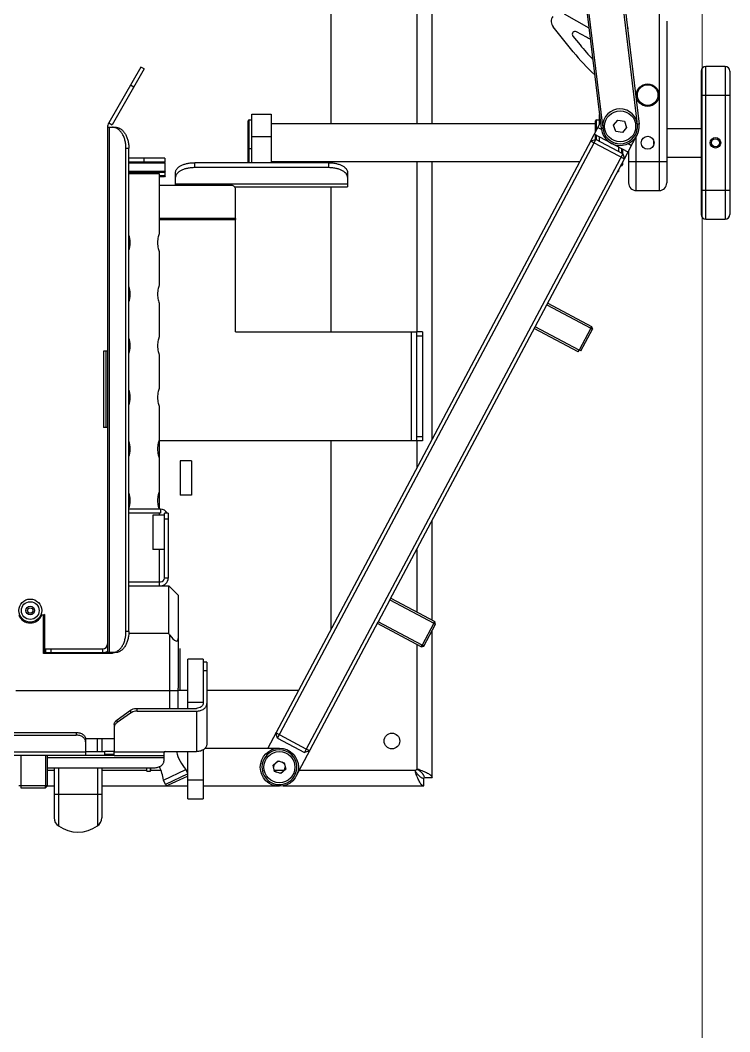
# Model space of a CAD drawing. Header units: millimetres. Extents: x -187347 to 135007, y -6415 to 292048.
# Drawn here: x -39297 to -38925, y 86954 to 87484 of the extents above; entities that cross this region are included whole.
import ezdxf

# ---------------------------------------------------------------- set-up
doc = ezdxf.new("R2010")
doc.units = ezdxf.units.MM
doc.header["$LTSCALE"] = 100
doc.linetypes.add('Z_LINE-CNTR', pattern=[17, 12, -2, 1, -2])
doc.layers.add('Layout Cabinplant', color=30, linetype='Continuous')
doc.layers.add('S-GRID', color=7, linetype='Continuous', lineweight=5)

# ---------------------------------------------------------------- blocks, each defined once
blk = doc.blocks.new('Denester')
at = {"layer": 'Layout Cabinplant', "color": 0, "linetype": 'Continuous'}
for p, q in [((-428.2, -2524.78), (-385.1, -2880.93)), ((-427.21, -2524.66), (-383.95, -2882.05)), ((-447.07, -2527.06), (-403.81, -2884.46)), ((-402.98, -2882.98), (-446.07, -2526.94)), ((-500.4, -2688.53), (-500.4, -2881.88)), ((-492.4, -2881.88), (-492.4, -2688.53)), ((-545.4, -2748.53), (-545.4, -2881.88)), ((-373.45, -2810.48), (-373.45, -2916.88)), ((-423.27, -2824.41), (-410.2, -2831.63)), ((-418.43, -2844.17), (-428.95, -2831.2)), ((-390.02, -2831.91), (-389.45, -2831.81)), ((-369.45, -2828.16), (-369.45, -2912.88)), ((-418.61, -2836.01), (-414.86, -2840.63)), ((-411.51, -2836.63), (-416.72, -2833.75)), ((-644.84, -2852.22), (-661.74, -2881.49)), ((-643.11, -2853.22), (-660.01, -2882.49)), ((-643.11, -2853.22), (-644.84, -2852.22)), ((-338.95, -2851.88), (-348.95, -2851.88)), ((-348.95, -2931.88), (-348.95, -2851.88)), ((-338.95, -2851.88), (-338.95, -2931.88)), ((-351.45, -2854.38), (-351.45, -2929.38)), ((-336.45, -2854.38), (-336.45, -2929.38)), ((-648.61, -2862.75), (-650.34, -2861.75)), ((-351.45, -2866.88), (-336.45, -2866.88)), ((-588.7, -2902.28), (-588.7, -2880.38)), ((-588.2, -2879.88), (-586.7, -2879.88)), ((-588.2, -2894.96), (-588.2, -2879.88)), ((-586.7, -2876.88), (-576.7, -2876.88)), ((-586.7, -2902.28), (-586.7, -2876.88)), ((-576.7, -2876.88), (-576.7, -2902.28)), ((-406.7, -2886.05), (-406.7, -2880.38)), ((-406.2, -2879.88), (-404.7, -2879.88)), ((-406.2, -2885.11), (-406.2, -2879.88)), ((-404.7, -2882.29), (-404.7, -2877.12)), ((-397.29, -2882.64), (-395.06, -2880)), ((-395.06, -2880), (-391.65, -2880.61)), ((-391.65, -2880.61), (-390.47, -2883.87)), ((-662.34, -2883.74), (-658.24, -2883.74)), ((-662.34, -2883.74), (-662.34, -3158.74)), ((-661.74, -2881.49), (-660.01, -2882.49)), ((-661.29, -3158.74), (-661.29, -2883.74)), ((-406.7, -2881.88), (-576.7, -2881.88)), ((-409.28, -2890.92), (-404.19, -2881.33)), ((-405.53, -2883.86), (-403.74, -2884.8)), ((-402.94, -2884.35), (-403.81, -2884.46)), ((-396.11, -2885.9), (-397.29, -2882.64)), ((-392.71, -2886.51), (-396.11, -2885.9)), ((-390.47, -2883.87), (-392.71, -2886.51)), ((-383.95, -2882.05), (-384.83, -2882.16)), ((-369.45, -2884.38), (-351.45, -2884.38)), ((-586.7, -2888.51), (-576.7, -2888.51)), ((-409.28, -2890.92), (-578.35, -3208.74)), ((-409.28, -2890.92), (-406.58, -2890.09)), ((-409.28, -2890.92), (-407.52, -2891.86)), ((-407.52, -2891.86), (-406.58, -2890.09)), ((-389.75, -2896.78), (-407.41, -2887.39)), ((-406.7, -2890.31), (-406.7, -2887.76)), ((-392.45, -2897.61), (-406.58, -2890.09)), ((-406.2, -2890.3), (-406.2, -2888.03)), ((-404.7, -2891.09), (-404.7, -2888.83)), ((-391.63, -2900.31), (-385.05, -2887.95)), ((-385.45, -2916.88), (-385.45, -2888.69)), ((-376.2, -2892.82), (-376.2, -2890.94)), ((-652.7, -2894.74), (-651.17, -2894.74)), ((-652.7, -3147.74), (-652.7, -2894.74)), ((-651.17, -3147.74), (-651.17, -2894.74)), ((-586.7, -2894.96), (-588.2, -2894.96)), ((-588.2, -2902.28), (-588.2, -2894.96)), ((-573.3, -3203.51), (-407.52, -2891.86)), ((-407.52, -2891.86), (-391.63, -2900.31)), ((-394.7, -2894.15), (-394.7, -2896.41)), ((-393.2, -2894.95), (-393.2, -2897.21)), ((-392.7, -2895.21), (-392.7, -2897.48)), ((-389.64, -2892.31), (-387.87, -2893.25)), ((-389.45, -2896.21), (-389.45, -2912.88)), ((-632.34, -2899.94), (-651.17, -2899.94)), ((-643.34, -2899.94), (-643.34, -2901.94)), ((-632.34, -2899.94), (-632.34, -2901.94)), ((-415.12, -2901.88), (-576.7, -2901.88)), ((-392.45, -2897.61), (-558.24, -3209.26)), ((-545.4, -2901.88), (-545.4, -2902.34)), ((-500.4, -2901.88), (-500.4, -2990.87)), ((-492.4, -3047.17), (-492.4, -2901.88)), ((-432.25, -2976.68), (-391.63, -2900.31)), ((-392.45, -2897.61), (-391.63, -2900.31)), ((-369.45, -2901.88), (-389.45, -2901.88)), ((-369.45, -2899.38), (-351.45, -2899.38)), ((-632.34, -2901.94), (-651.17, -2901.94)), ((-651.17, -2902.44), (-632.09, -2902.44)), ((-632.09, -2906.94), (-651.17, -2906.94)), ((-648.94, -2901.94), (-648.44, -2902.44)), ((-637.74, -2901.94), (-638.24, -2902.44)), ((-632.09, -2906.94), (-632.59, -2907.44)), ((-632.09, -2909.24), (-632.09, -2902.44)), ((-546.7, -2902.28), (-616.7, -2902.28)), ((-616.7, -2904.88), (-616.7, -2902.28)), ((-546.7, -2904.88), (-616.7, -2904.88)), ((-546.7, -2902.28), (-546.7, -2904.88)), ((-395.12, -2906.88), (-394.7, -2906.88)), ((-394.7, -2906.08), (-394.7, -2906.88)), ((-393.2, -2903.88), (-393.53, -2903.88)), ((-393.2, -2903.26), (-393.2, -2903.88)), ((-392.7, -2902.32), (-392.7, -2903.38)), ((-632.59, -2907.44), (-651.17, -2907.44)), ((-651.17, -2907.94), (-635.34, -2907.94)), ((-635.34, -2907.94), (-635.34, -2939.64)), ((-632.09, -2909.24), (-635.34, -2909.24)), ((-632.59, -2909.74), (-635.34, -2909.74)), ((-632.09, -2909.24), (-632.59, -2909.74)), ((-626.7, -2914.26), (-626.7, -2907.28)), ((-536.7, -2907.28), (-536.7, -2914.88)), ((-597.34, -2914.26), (-635.34, -2914.26)), ((-536.7, -2913.47), (-626.7, -2913.47)), ((-595.91, -2914.88), (-536.7, -2914.88)), ((-595.34, -2931.52), (-595.34, -2916.25)), ((-545.4, -2914.88), (-545.4, -2990.87)), ((-385.45, -2916.88), (-373.45, -2916.88)), ((-336.45, -2916.88), (-351.45, -2916.88)), ((-595.34, -2931.52), (-635.34, -2931.52)), ((-635.34, -2932.04), (-595.34, -2932.04)), ((-595.34, -2931.52), (-595.34, -2932.04)), ((-595.34, -2990.87), (-595.34, -2932.04)), ((-348.95, -2931.88), (-338.95, -2931.88)), ((-635.34, -2948.64), (-635.34, -2966.64)), ((-635.34, -2975.64), (-635.34, -2993.64)), ((-431.78, -2975.8), (-408.83, -2988.01)), ((-438.36, -2988.16), (-432.25, -2976.68)), ((-432.25, -2976.68), (-409.28, -2988.9)), ((-595.34, -2990.87), (-503.34, -2990.87)), ((-514.44, -3131.18), (-438.36, -2988.16)), ((-503.34, -2990.87), (-500.34, -2990.87)), ((-503.34, -2990.87), (-503.34, -3047.87)), ((-497.34, -2990.87), (-500.34, -2990.87)), ((-500.34, -3047.87), (-500.34, -2990.87)), ((-497.34, -2990.87), (-497.34, -3047.87)), ((-415.87, -3001.25), (-438.83, -2989.04)), ((-415.39, -3000.37), (-438.36, -2988.16)), ((-409.28, -2988.9), (-415.39, -3000.37)), ((-414.52, -3000.84), (-408.41, -2989.36)), ((-409.28, -2988.9), (-408.83, -2988.01)), ((-409.28, -2988.9), (-408.41, -2989.36)), ((-408.83, -2988.01), (-408.41, -2989.36)), ((-500.34, -2992.87), (-497.34, -2992.87)), ((-662.34, -3000.87), (-664.51, -3000.87)), ((-664.51, -3000.87), (-664.51, -3040.87)), ((-663.01, -3040.87), (-663.01, -3000.87)), ((-415.87, -3001.25), (-415.39, -3000.37)), ((-414.52, -3000.84), (-415.39, -3000.37)), ((-635.34, -3002.64), (-635.34, -3020.64)), ((-635.34, -3029.64), (-635.34, -3047.64)), ((-662.34, -3040.87), (-664.51, -3040.87)), ((-503.34, -3047.87), (-635.42, -3047.87)), ((-635.34, -3047.87), (-635.34, -3083.74)), ((-545.4, -3047.87), (-545.4, -3146.8)), ((-497.34, -3047.87), (-503.34, -3047.87)), ((-500.4, -3047.87), (-500.4, -3062.21)), ((-497.34, -3045.87), (-500.34, -3045.87)), ((-618.34, -3058.37), (-624.34, -3058.37)), ((-624.34, -3058.37), (-624.34, -3076.37)), ((-618.34, -3058.37), (-618.34, -3076.37)), ((-618.34, -3076.37), (-624.34, -3076.37)), ((-634.59, -3083.74), (-651.17, -3083.74)), ((-634.59, -3085.74), (-651.17, -3085.74)), ((-632.59, -3086.74), (-638.59, -3086.74)), ((-638.59, -3086.74), (-638.59, -3104.74)), ((-635.34, -3085.74), (-635.34, -3086.74)), ((-634.59, -3083.74), (-634.59, -3085.74)), ((-630.59, -3085.74), (-632.59, -3085.74)), ((-632.59, -3119.74), (-632.59, -3085.74)), ((-630.59, -3085.74), (-630.59, -3119.74)), ((-632.59, -3088.74), (-630.59, -3088.74)), ((-492.4, -3141.77), (-492.4, -3089.75)), ((-632.59, -3104.74), (-638.59, -3104.74)), ((-635.34, -3104.74), (-635.34, -3123.74)), ((-500.4, -3104.79), (-500.4, -3137.52)), ((-651.17, -3121.74), (-634.59, -3121.74)), ((-651.17, -3123.74), (-630.34, -3123.74)), ((-630.59, -3119.74), (-632.59, -3119.74)), ((-630.34, -3123.74), (-625.34, -3128.74)), ((-630.34, -3148.74), (-630.34, -3123.74)), ((-625.34, -3128.74), (-625.34, -3177.31)), ((-514.44, -3131.18), (-520.54, -3142.66)), ((-514.44, -3131.18), (-491.47, -3143.4)), ((-513.97, -3130.3), (-491.01, -3142.51)), ((-695.84, -3139.24), (-696.84, -3139.24)), ((-695.34, -3138.74), (-695.84, -3139.24)), ((-695.84, -3159.24), (-695.84, -3139.24)), ((-695.34, -3138.74), (-695.34, -3158.74)), ((-563.51, -3223.44), (-520.54, -3142.66)), ((-498.06, -3155.75), (-521.01, -3143.54)), ((-497.58, -3154.87), (-520.54, -3142.66)), ((-491.47, -3143.4), (-497.58, -3154.87)), ((-496.71, -3155.34), (-490.6, -3143.86)), ((-491.47, -3143.4), (-491.01, -3142.51)), ((-491.47, -3143.4), (-490.6, -3143.86)), ((-490.6, -3143.86), (-491.01, -3142.51)), ((-651.17, -3147.74), (-652.7, -3147.74)), ((-630.34, -3148.74), (-651.21, -3148.74)), ((-629.84, -3149.45), (-630.34, -3148.74)), ((-629.84, -3149.45), (-629.84, -3187.93)), ((-492.4, -3224.18), (-492.4, -3147.24)), ((-500.4, -3154.5), (-500.4, -3219.95)), ((-498.06, -3155.75), (-497.58, -3154.87)), ((-498.06, -3155.75), (-496.71, -3155.34)), ((-496.71, -3155.34), (-497.58, -3154.87)), ((-695.84, -3159.24), (-695.34, -3158.74)), ((-659.84, -3159.24), (-695.84, -3159.24)), ((-695.34, -3158.74), (-662.34, -3158.74)), ((-694.84, -3156.74), (-664.84, -3156.74)), ((-694.84, -3156.74), (-694.84, -3158.74)), ((-691.84, -3158.74), (-691.84, -3156.74)), ((-664.84, -3158.74), (-664.84, -3156.74)), ((-658.24, -3158.74), (-662.34, -3158.74)), ((-660.34, -3158.74), (-659.84, -3159.24)), ((-659.84, -3158.74), (-659.84, -3159.24)), ((-624.34, -3178.74), (-624.34, -3156.66)), ((-612.34, -3162.24), (-620.34, -3162.24)), ((-620.34, -3187.93), (-620.34, -3162.24)), ((-612.34, -3162.24), (-612.34, -3185.46)), ((-610.34, -3163.74), (-612.34, -3163.74)), ((-610.34, -3163.74), (-610.34, -3206.67)), ((-612.34, -3168.13), (-610.34, -3168.13)), ((-625.34, -3178.74), (-710.34, -3178.74)), ((-625.34, -3187.93), (-625.34, -3177.31)), ((-620.34, -3178.53), (-625.34, -3178.53)), ((-562.28, -3178.53), (-610.34, -3178.53)), ((-620.34, -3184.65), (-612.34, -3184.65)), ((-657.38, -3193.97), (-650.31, -3188.97)), ((-650.31, -3190.38), (-657.38, -3195.38)), ((-650.31, -3188.97), (-650.31, -3190.38)), ((-646.77, -3187.93), (-615.84, -3187.93)), ((-646.77, -3189.35), (-646.77, -3187.93)), ((-646.77, -3189.35), (-615.84, -3189.35)), ((-615.84, -3189.35), (-615.84, -3210.56)), ((-658.84, -3196.47), (-658.84, -3197.88)), ((-658.84, -3197.88), (-658.84, -3210.95)), ((-657.38, -3195.38), (-657.38, -3193.97)), ((-1023.84, -3200.54), (-678.84, -3200.54)), ((-1023.84, -3201.95), (-678.84, -3201.95)), ((-678.84, -3200.54), (-678.84, -3201.95)), ((-558.24, -3209.26), (-574.13, -3200.8)), ((-573.3, -3203.51), (-574.13, -3200.8)), ((-573.3, -3203.51), (-559.18, -3211.02)), ((-673.88, -3203.74), (-658.84, -3203.74)), ((-673.84, -3204.08), (-673.84, -3212.56)), ((-667.67, -3210.56), (-667.67, -3203.74)), ((-665.34, -3203.74), (-665.34, -3210.56)), ((-611.19, -3208.74), (-572.34, -3208.74)), ((-663.84, -3212.56), (-1038.84, -3212.56)), ((-673.84, -3210.95), (-1028.84, -3210.95)), ((-707.84, -3212.56), (-707.84, -3229.56)), ((-694.84, -3212.56), (-694.84, -3228.56)), ((-693.84, -3228.56), (-693.84, -3212.56)), ((-693.84, -3213.59), (-632.84, -3213.59)), ((-673.84, -3210.56), (-663.84, -3210.56)), ((-658.84, -3210.56), (-663.84, -3210.56)), ((-663.84, -3212.56), (-663.84, -3210.56)), ((-658.84, -3212.17), (-663.84, -3212.17)), ((-658.84, -3212.56), (-663.84, -3212.56)), ((-632.84, -3210.95), (-658.84, -3210.95)), ((-658.84, -3212.56), (-658.84, -3210.95)), ((-658.84, -3212.56), (-632.84, -3212.56)), ((-631.87, -3210.56), (-632.84, -3211.01)), ((-632.84, -3210.91), (-632.84, -3215.51)), ((-632.34, -3210.56), (-615.84, -3210.56)), ((-620.34, -3235.24), (-620.34, -3210.56)), ((-612.34, -3209.67), (-612.34, -3235.24)), ((-558.24, -3209.26), (-559.18, -3211.02)), ((-556.47, -3210.2), (-559.18, -3211.02)), ((-556.47, -3210.2), (-558.24, -3209.26)), ((-693.84, -3219.05), (-637.84, -3219.05)), ((-690.34, -3219.05), (-690.34, -3245.24)), ((-688.02, -3219.05), (-688.02, -3249.46)), ((-667.67, -3219.05), (-667.67, -3249.46)), ((-665.34, -3219.05), (-665.34, -3245.24)), ((-641.84, -3220.77), (-641.84, -3219.05)), ((-639.86, -3219.05), (-639.86, -3220.29)), ((-639.84, -3220.77), (-639.84, -3219.05)), ((-575.64, -3217.68), (-573.07, -3215.35)), ((-574.91, -3221.06), (-575.64, -3217.68)), ((-575.08, -3217.17), (-575.41, -3218.75)), ((-572.35, -3215.59), (-573.88, -3216.09)), ((-573.07, -3215.35), (-569.77, -3216.42)), ((-569.61, -3217.16), (-570.82, -3216.08)), ((-569.77, -3216.42), (-569.05, -3219.81)), ((-569.61, -3220.31), (-569.28, -3218.74)), ((-690.34, -3220.53), (-693.84, -3220.53)), ((-641.84, -3220.53), (-665.34, -3220.53)), ((-641.84, -3220.77), (-639.84, -3220.77)), ((-634.34, -3220.53), (-639.84, -3220.53)), ((-633.06, -3225.46), (-621.28, -3219.97)), ((-620.34, -3222.29), (-632.01, -3227.73)), ((-620.71, -3223.56), (-630.68, -3228.21)), ((-620.34, -3221.97), (-621.28, -3219.97)), ((-620.34, -3220.53), (-621.02, -3220.53)), ((-575.07, -3220.32), (-573.87, -3221.4)), ((-571.62, -3222.13), (-574.91, -3221.06)), ((-569.85, -3220.53), (-574.84, -3220.53)), ((-572.34, -3221.9), (-570.8, -3221.39)), ((-569.05, -3219.81), (-571.62, -3222.13)), ((-500.98, -3220.53), (-561.97, -3220.53)), ((-500.92, -3221.8), (-500.92, -3221.16)), ((-499.13, -3220.01), (-499.77, -3220.01)), ((-496.75, -3228.53), (-496.75, -3224.53)), ((-496.4, -3224.18), (-492.4, -3224.18)), ((-693.84, -3228.56), (-708.84, -3228.56)), ((-707.84, -3229.56), (-694.84, -3229.56)), ((-694.84, -3229.56), (-694.84, -3228.56)), ((-694.84, -3229.56), (-693.84, -3228.56)), ((-693.84, -3228.53), (-690.34, -3228.53)), ((-665.34, -3228.53), (-620.34, -3228.53)), ((-632.01, -3227.73), (-633.06, -3225.46)), ((-612.34, -3225.61), (-620.34, -3225.61)), ((-572.34, -3228.74), (-612.34, -3228.74)), ((-570.38, -3228.53), (-496.75, -3228.53)), ((-690.34, -3232.84), (-665.34, -3232.84)), ((-620.34, -3235.24), (-612.34, -3235.24))]:
    blk.add_line(p, q, dxfattribs=at)
for centre, radius in [((-379.45, -2866.88), 5.9), ((-379.45, -2866.88), 5.4), ((-393.88, -2883.25), 8.13), ((-379.45, -2891.88), 3.4), ((-343.95, -2891.88), 2.75), ((-343.95, -2891.88), 2.1), ((-702.84, -3136.74), 6), ((-702.84, -3136.74), 4.65), ((-702.84, -3136.74), 2.29), ((-702.84, -3136.74), 1.42), ((-513.4, -3205.03), 4.1), ((-572.34, -3218.74), 10), ((-572.34, -3218.74), 8.13)]:
    blk.add_circle(centre, radius, dxfattribs=at)
for centre, radius, start, end in [((-425.45, -2828.36), 4.51, 143.8746, 219.0361), ((-417.44, -2835.06), 1.5, 61.1011, 219.0157), ((-473.83, -2949.53), 128.96, 60.0361, 61.1002), ((-314.63, -2759.41), 129.01, 219.0167, 223.4821), ((-318.23, -2762.93), 129, 219.0361, 226.3868), ((-348.95, -2854.38), 2.5, 90, 180), ((-338.95, -2854.38), 2.5, 0, 90), ((-393.88, -2883.25), 9.13, 67.8498, 247.8498), ((-393.88, -2883.25), 9.13, 259.8507, 67.8498), ((-588.2, -2880.38), 0.5, 90, 180), ((-406.2, -2880.38), 0.5, 90, 180), ((-657.84, -2883.74), 4.5, 150, 180), ((-393.88, -2883.25), 10, 186.9011, 6.9011), ((-393.88, -2883.25), 9.13, 247.8498, 259.8507), ((-393.2, -2903.38), 0.5, 270, 0), ((-385.45, -2912.88), 4, 180, 270), ((-373.45, -2912.88), 4, 270, 0), ((-348.95, -2929.38), 2.5, 180, 270), ((-338.95, -2929.38), 2.5, 270, 0), ((-634.59, -3087.74), 4, 30.1988, 90), ((-634.59, -3119.74), 4, 270, 0), ((-634.59, -3119.74), 2, 270, 0), ((-702.84, -3136.74), 6.5, 202.6199, 337.3801), ((-664.84, -3154.24), 2.5, 270, 0), ((-664.84, -3154.24), 4.5, 270, 303.7931), ((-604.98, -3205.19), 22, 194.1291, 222.1848), ((-572.34, -3218.74), 9.13, 12.0693, 192.0693), ((-822.35, -3217.84), 182.51, 359.2296, 359.6212), ((-654.86, -3228.45), 22, 7.8152, 26.8407), ((-572.34, -3218.74), 9.13, 192.0693, 12.0693), ((-621.13, -3222.65), 1, 295, 321.9881), ((-500.05, -3220.88), 1, 110.7048, 159.2952), ((-631.1, -3227.3), 1, 205, 295), ((-685.34, -3245.24), 5, 179.9714, 237.6665), ((-670.34, -3245.24), 5, 302.3335, 0), ((-670.34, -3245.23), 5, 302.2723, 359.8854), ((-677.84, -3235.29), 17.44, 234.3115, 305.6885), ((-677.84, -3235.3), 17.44, 234.3115, 305.6885)]:
    blk.add_arc(centre, radius, start, end, dxfattribs=at)
blk.add_ellipse((-629.84, -3144.95), major_axis=(-4, 7.72), ratio=0.267949, start_param=2.048455, end_param=3.619251, dxfattribs=at)
for points, knots in [([(-652.7, -2894.74), (-652.7, -2894.02), (-652.79, -2892.61), (-653.19, -2890.55), (-653.83, -2888.65), (-654.7, -2886.98), (-655.77, -2885.59), (-656.81, -2884.7), (-657.7, -2884.2), (-658.38, -2883.94), (-659.07, -2883.78), (-659.54, -2883.74), (-659.77, -2883.74)], [0, 0, 0, 0, 0.149897, 0.296452, 0.436629, 0.568005, 0.689135, 0.799963, 0.852086, 0.902442, 0.951548, 1, 1, 1, 1]), ([(-658.24, -2883.74), (-658.01, -2883.74), (-657.54, -2883.78), (-656.85, -2883.94), (-656.17, -2884.2), (-655.28, -2884.7), (-654.23, -2885.59), (-653.17, -2886.98), (-652.3, -2888.65), (-651.65, -2890.55), (-651.26, -2892.61), (-651.17, -2894.02), (-651.17, -2894.74)], [0, 0, 0, 0, 0.048452, 0.097558, 0.147914, 0.200038, 0.310865, 0.431996, 0.563371, 0.703548, 0.850103, 1, 1, 1, 1]), ([(-626.7, -2907.28), (-626.7, -2907.12), (-626.66, -2906.78), (-626.52, -2906.29), (-626.27, -2905.81), (-625.81, -2905.17), (-624.99, -2904.43), (-623.73, -2903.68), (-622.22, -2903.07), (-620.49, -2902.62), (-618.63, -2902.34), (-617.35, -2902.28), (-616.7, -2902.28)], [0, 0, 0, 0, 0.040688, 0.082548, 0.126549, 0.1735, 0.278087, 0.398449, 0.533829, 0.681739, 0.838554, 1, 1, 1, 1]), ([(-616.7, -2904.88), (-617.35, -2904.88), (-618.63, -2904.94), (-620.49, -2905.22), (-622.22, -2905.67), (-623.73, -2906.28), (-624.99, -2907.03), (-625.81, -2907.77), (-626.27, -2908.41), (-626.52, -2908.89), (-626.66, -2909.38), (-626.7, -2909.72), (-626.7, -2909.88)], [0, 0, 0, 0, 0.161446, 0.318261, 0.466171, 0.601551, 0.721913, 0.8265, 0.873451, 0.917452, 0.959312, 1, 1, 1, 1]), ([(-546.7, -2902.28), (-546.05, -2902.28), (-544.76, -2902.34), (-542.9, -2902.62), (-541.18, -2903.07), (-539.66, -2903.68), (-538.41, -2904.43), (-537.59, -2905.17), (-537.12, -2905.81), (-536.88, -2906.29), (-536.73, -2906.78), (-536.7, -2907.12), (-536.7, -2907.28)], [0, 0, 0, 0, 0.161446, 0.318261, 0.466171, 0.601551, 0.721913, 0.8265, 0.873451, 0.917452, 0.959312, 1, 1, 1, 1]), ([(-536.7, -2909.88), (-536.7, -2909.72), (-536.73, -2909.38), (-536.88, -2908.89), (-537.12, -2908.41), (-537.59, -2907.77), (-538.41, -2907.03), (-539.66, -2906.28), (-541.18, -2905.67), (-542.9, -2905.22), (-544.76, -2904.94), (-546.05, -2904.88), (-546.7, -2904.88)], [0, 0, 0, 0, 0.040688, 0.082548, 0.126549, 0.1735, 0.278087, 0.398449, 0.533829, 0.681739, 0.838554, 1, 1, 1, 1]), ([(-595.34, -2916.25), (-595.34, -2915.99), (-595.45, -2915.47), (-595.89, -2914.81), (-596.56, -2914.36), (-597.08, -2914.26), (-597.34, -2914.26)], [0, 0, 0, 0, 0.24957, 0.499377, 0.74955, 1, 1, 1, 1]), ([(-651.17, -2948.14), (-650.98, -2947.57), (-650.73, -2946.63), (-650.51, -2945.29), (-650.45, -2944.14), (-650.51, -2942.99), (-650.73, -2941.65), (-650.98, -2940.71), (-651.17, -2940.14)], [0, 0, 0, 0, 0.220414, 0.356892, 0.500041, 0.643184, 0.779648, 1, 1, 1, 1]), ([(-635.34, -2939.64), (-635.39, -2939.78), (-635.57, -2940.28), (-635.85, -2941.24), (-636.14, -2942.6), (-636.25, -2944.14), (-636.14, -2945.69), (-635.85, -2947.04), (-635.57, -2948.01), (-635.39, -2948.5), (-635.34, -2948.64)], [0, 0, 0, 0, 0.049029, 0.169877, 0.327113, 0.499999, 0.672885, 0.830124, 0.950968, 1, 1, 1, 1]), ([(-651.17, -2975.14), (-650.98, -2974.57), (-650.73, -2973.63), (-650.51, -2972.29), (-650.45, -2971.14), (-650.51, -2969.99), (-650.73, -2968.65), (-650.98, -2967.71), (-651.17, -2967.14)], [0, 0, 0, 0, 0.220414, 0.356892, 0.500041, 0.643184, 0.779648, 1, 1, 1, 1]), ([(-635.34, -2966.64), (-635.39, -2966.78), (-635.57, -2967.28), (-635.85, -2968.24), (-636.14, -2969.6), (-636.25, -2971.14), (-636.14, -2972.69), (-635.85, -2974.04), (-635.57, -2975.01), (-635.39, -2975.5), (-635.34, -2975.64)], [0, 0, 0, 0, 0.049029, 0.169877, 0.327113, 0.499999, 0.672885, 0.830124, 0.950968, 1, 1, 1, 1]), ([(-651.17, -3002.14), (-650.98, -3001.57), (-650.73, -3000.63), (-650.51, -2999.29), (-650.45, -2998.14), (-650.51, -2996.99), (-650.73, -2995.65), (-650.98, -2994.71), (-651.17, -2994.14)], [0, 0, 0, 0, 0.220414, 0.356892, 0.500041, 0.643184, 0.779648, 1, 1, 1, 1]), ([(-635.34, -2993.64), (-635.39, -2993.78), (-635.57, -2994.28), (-635.85, -2995.24), (-636.14, -2996.6), (-636.25, -2998.14), (-636.14, -2999.69), (-635.85, -3001.04), (-635.57, -3002.01), (-635.39, -3002.5), (-635.34, -3002.64)], [0, 0, 0, 0, 0.049029, 0.169877, 0.327113, 0.499999, 0.672885, 0.830124, 0.950968, 1, 1, 1, 1]), ([(-651.17, -3029.14), (-650.98, -3028.57), (-650.73, -3027.63), (-650.51, -3026.29), (-650.45, -3025.14), (-650.51, -3023.99), (-650.73, -3022.65), (-650.98, -3021.71), (-651.17, -3021.14)], [0, 0, 0, 0, 0.220414, 0.356892, 0.500041, 0.643184, 0.779648, 1, 1, 1, 1]), ([(-635.34, -3020.64), (-635.39, -3020.78), (-635.57, -3021.28), (-635.85, -3022.24), (-636.14, -3023.6), (-636.25, -3025.14), (-636.14, -3026.69), (-635.85, -3028.04), (-635.57, -3029.01), (-635.39, -3029.5), (-635.34, -3029.64)], [0, 0, 0, 0, 0.049029, 0.169877, 0.327113, 0.499999, 0.672885, 0.830124, 0.950968, 1, 1, 1, 1]), ([(-651.17, -3056.14), (-650.98, -3055.57), (-650.73, -3054.63), (-650.51, -3053.29), (-650.45, -3052.14), (-650.51, -3050.99), (-650.73, -3049.65), (-650.98, -3048.71), (-651.17, -3048.14)], [0, 0, 0, 0, 0.220414, 0.356892, 0.500041, 0.643184, 0.779648, 1, 1, 1, 1]), ([(-635.34, -3047.64), (-635.39, -3047.78), (-635.57, -3048.28), (-635.85, -3049.24), (-636.14, -3050.6), (-636.25, -3052.14), (-636.14, -3053.69), (-635.85, -3055.04), (-635.57, -3056.01), (-635.39, -3056.5), (-635.34, -3056.64)], [0, 0, 0, 0, 0.049029, 0.169877, 0.327113, 0.499999, 0.672885, 0.830124, 0.950968, 1, 1, 1, 1]), ([(-651.17, -3083.14), (-650.98, -3082.57), (-650.73, -3081.63), (-650.51, -3080.29), (-650.45, -3079.14), (-650.51, -3077.99), (-650.73, -3076.65), (-650.98, -3075.71), (-651.17, -3075.14)], [0, 0, 0, 0, 0.220414, 0.356892, 0.500041, 0.643184, 0.779648, 1, 1, 1, 1]), ([(-635.34, -3074.64), (-635.39, -3074.78), (-635.57, -3075.28), (-635.85, -3076.24), (-636.14, -3077.6), (-636.25, -3079.14), (-636.14, -3080.69), (-635.85, -3082.04), (-635.57, -3083.01), (-635.39, -3083.5), (-635.34, -3083.64)], [0, 0, 0, 0, 0.049029, 0.169877, 0.327113, 0.499999, 0.672885, 0.830124, 0.950968, 1, 1, 1, 1]), ([(-659.77, -3158.74), (-659.54, -3158.74), (-659.07, -3158.71), (-658.38, -3158.54), (-657.7, -3158.28), (-656.81, -3157.78), (-655.77, -3156.89), (-654.7, -3155.51), (-653.83, -3153.83), (-653.19, -3151.93), (-652.79, -3149.88), (-652.7, -3148.46), (-652.7, -3147.74)], [0, 0, 0, 0, 0.048452, 0.097558, 0.147914, 0.200038, 0.310865, 0.431996, 0.563371, 0.703548, 0.850103, 1, 1, 1, 1]), ([(-651.17, -3147.74), (-651.17, -3148.46), (-651.26, -3149.88), (-651.65, -3151.93), (-652.3, -3153.83), (-653.17, -3155.51), (-654.23, -3156.89), (-655.28, -3157.78), (-656.17, -3158.28), (-656.85, -3158.54), (-657.54, -3158.71), (-658.01, -3158.74), (-658.24, -3158.74)], [0, 0, 0, 0, 0.149897, 0.296452, 0.436629, 0.568005, 0.689135, 0.799963, 0.852086, 0.902442, 0.951548, 1, 1, 1, 1]), ([(-612.34, -3185.46), (-612.34, -3185.62), (-612.39, -3185.95), (-612.6, -3186.43), (-612.93, -3186.86), (-613.53, -3187.37), (-614.52, -3187.82), (-615.39, -3187.93), (-615.84, -3187.93)], [0, 0, 0, 0, 0.10346, 0.210669, 0.324499, 0.446432, 0.712952, 1, 1, 1, 1]), ([(-615.84, -3189.35), (-615.13, -3189.35), (-614.08, -3189.21), (-612.79, -3188.72), (-611.95, -3188.24), (-611.26, -3187.66), (-610.74, -3186.98), (-610.42, -3186.24), (-610.34, -3185.71), (-610.34, -3185.46)], [0, 0, 0, 0, 0.28679, 0.42395, 0.553971, 0.675795, 0.789521, 0.896634, 1, 1, 1, 1]), ([(-650.31, -3188.97), (-650.07, -3188.8), (-649.41, -3188.42), (-648.21, -3188.03), (-647.26, -3187.93), (-646.77, -3187.93)], [0, 0, 0, 0, 0.234608, 0.609169, 1, 1, 1, 1]), ([(-646.77, -3189.35), (-647.1, -3189.35), (-648.33, -3189.43), (-649.56, -3189.86), (-650.31, -3190.38)], [0, 0, 0, 0, 0.263237, 1, 1, 1, 1]), ([(-658.84, -3196.47), (-658.84, -3196.24), (-658.78, -3195.76), (-658.48, -3195.09), (-658.01, -3194.47), (-657.6, -3194.13), (-657.38, -3193.97)], [0, 0, 0, 0, 0.231745, 0.471895, 0.726865, 1, 1, 1, 1]), ([(-657.38, -3195.38), (-657.6, -3195.54), (-658.01, -3195.89), (-658.48, -3196.5), (-658.78, -3197.18), (-658.84, -3197.65), (-658.84, -3197.88)], [0, 0, 0, 0, 0.273135, 0.528105, 0.768255, 1, 1, 1, 1]), ([(-678.84, -3200.54), (-678.2, -3200.54), (-677.24, -3200.67), (-676.07, -3201.11), (-675.31, -3201.54), (-674.68, -3202.08), (-674.21, -3202.69), (-673.91, -3203.37), (-673.84, -3203.84), (-673.84, -3204.08)], [0, 0, 0, 0, 0.28679, 0.42395, 0.553971, 0.675795, 0.789521, 0.896634, 1, 1, 1, 1]), ([(-673.84, -3205.49), (-673.84, -3205.26), (-673.91, -3204.78), (-674.21, -3204.11), (-674.68, -3203.49), (-675.31, -3202.96), (-676.07, -3202.52), (-677.24, -3202.08), (-678.2, -3201.95), (-678.84, -3201.95)], [0, 0, 0, 0, 0.103366, 0.210479, 0.324205, 0.446029, 0.57605, 0.71321, 1, 1, 1, 1]), ([(-610.34, -3206.67), (-610.34, -3206.93), (-610.42, -3207.45), (-610.74, -3208.19), (-611.26, -3208.87), (-611.95, -3209.46), (-612.79, -3209.94), (-614.08, -3210.42), (-615.13, -3210.56), (-615.84, -3210.56)], [0, 0, 0, 0, 0.103366, 0.210479, 0.324205, 0.446029, 0.57605, 0.71321, 1, 1, 1, 1]), ([(-632.84, -3210.91), (-632.84, -3210.87), (-632.81, -3210.77), (-632.7, -3210.65), (-632.53, -3210.58), (-632.41, -3210.56), (-632.34, -3210.56)], [0, 0, 0, 0, 0.209486, 0.444656, 0.712007, 1, 1, 1, 1]), ([(-637.84, -3219.05), (-637.2, -3219.05), (-636.24, -3218.92), (-635.07, -3218.48), (-634.31, -3218.04), (-633.68, -3217.51), (-633.21, -3216.89), (-632.91, -3216.22), (-632.84, -3215.74), (-632.84, -3215.51)], [0, 0, 0, 0, 0.28679, 0.42395, 0.553971, 0.675795, 0.789521, 0.896634, 1, 1, 1, 1]), ([(-501.01, -3221.36), (-501.03, -3221.15), (-501.02, -3220.87), (-500.99, -3220.6), (-500.98, -3220.53)], [0, 0, 0, 0, 0.749326, 1, 1, 1, 1]), ([(-500.92, -3221.8), (-500.95, -3221.69), (-500.99, -3221.55), (-501, -3221.4), (-501.01, -3221.36)], [0, 0, 0, 0, 0.749221, 1, 1, 1, 1]), ([(-500.92, -3221.16), (-500.58, -3221.61), (-500.08, -3222.27), (-499.38, -3223.06), (-498.86, -3223.57), (-498.34, -3223.98), (-497.82, -3224.29), (-497.29, -3224.48), (-496.93, -3224.53), (-496.75, -3224.53)], [0, 0, 0, 0, 0.304862, 0.446004, 0.576893, 0.696514, 0.805281, 0.905161, 1, 1, 1, 1]), ([(-496.75, -3228.53), (-496.84, -3228.53), (-497.02, -3228.51), (-497.29, -3228.41), (-497.55, -3228.25), (-497.81, -3228.03), (-498.07, -3227.76), (-498.43, -3227.29), (-498.88, -3226.58), (-499.39, -3225.58), (-499.9, -3224.42), (-500.41, -3223.14), (-500.75, -3222.26), (-500.92, -3221.8)], [0, 0, 0, 0, 0.031988, 0.065721, 0.102629, 0.143751, 0.189757, 0.240947, 0.359005, 0.497116, 0.652522, 0.821617, 1, 1, 1, 1]), ([(-500.4, -3219.95), (-500.33, -3219.93), (-500.06, -3219.89), (-499.78, -3219.9), (-499.58, -3219.93)], [0, 0, 0, 0, 0.250727, 1, 1, 1, 1]), ([(-496.4, -3224.18), (-496.4, -3224), (-496.45, -3223.64), (-496.64, -3223.11), (-496.95, -3222.59), (-497.36, -3222.07), (-497.87, -3221.55), (-498.66, -3220.85), (-499.32, -3220.35), (-499.77, -3220.01)], [0, 0, 0, 0, 0.094839, 0.194719, 0.303486, 0.423107, 0.553996, 0.695138, 1, 1, 1, 1]), ([(-499.58, -3219.93), (-499.54, -3219.93), (-499.39, -3219.95), (-499.24, -3219.98), (-499.13, -3220.01)], [0, 0, 0, 0, 0.250662, 1, 1, 1, 1]), ([(-499.13, -3220.01), (-498.67, -3220.18), (-497.79, -3220.52), (-496.51, -3221.03), (-495.36, -3221.54), (-494.35, -3222.05), (-493.64, -3222.5), (-493.17, -3222.86), (-492.9, -3223.12), (-492.68, -3223.38), (-492.52, -3223.64), (-492.42, -3223.91), (-492.4, -3224.09), (-492.4, -3224.18)], [0, 0, 0, 0, 0.178383, 0.347478, 0.502884, 0.640995, 0.759053, 0.810243, 0.856249, 0.897371, 0.934279, 0.968012, 1, 1, 1, 1])]:
    blk.add_open_spline(points, degree=3, knots=knots, dxfattribs=at)

msp = doc.modelspace()

# ---------------------------------------------------------------- linework, layer by layer
at = {"layer": 'S-GRID', "color": 152, "linetype": 'Z_LINE-CNTR'}
msp.add_line((-38939.88, 111408.77), (-38939.88, -6038.24), dxfattribs=at)

# ---------------------------------------------------------------- block references
at = {"layer": 'Layout Cabinplant', "color": 30}
msp.add_blockref('Denester', (-38588.94, 90311.45, 0), dxfattribs=at)

doc.saveas('drawing.dxf')
